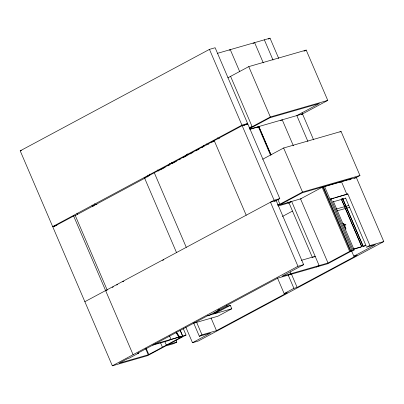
<?xml version="1.0" encoding="UTF-8"?>
<svg xmlns="http://www.w3.org/2000/svg" width="404" height="404" viewBox="0 0 404 404"><rect width="100%" height="100%" fill="white"/><g stroke="black" fill="none" stroke-linecap="round" stroke-linejoin="round"><path stroke-width="0.61" d="M56.908 225.382L52.672 226.604L20.2 150.838L209.459 49.379L215.14 47.743L247.612 123.508L243.758 125.573M229.214 50.212L230.28 49.642L239.698 71.619M253.02 43.486L254.616 42.632L263.292 62.873M268.367 39.082L270.034 38.188L278.704 58.418M227.856 77.831L248.758 66.625L306.197 50.076L327.77 100.409L301.394 114.549M304 51.252L306.197 50.076M52.672 226.604L241.935 125.144L247.612 123.508M145.622 177.78L75.265 215.539L73.639 216.009L52.899 227.129L112.337 365.812L147.581 355.656L165.665 345.96L174.119 343.526L176.78 342.097L176.038 340.37M176.518 252.561L144.556 177.992L242.158 125.669L247.839 124.033L279.8 198.601L274.503 201.444M146.728 177.189L147.834 176.593M159.221 170.488L158.141 171.069L157.646 169.912M160.302 169.912L165.16 167.306M167.862 165.857L170.018 164.701L169.529 163.549M176.452 161.252L172.149 163.559L171.655 162.408M179.144 159.807L180.219 159.232M182.911 157.787L186.678 155.772M189.754 154.121L193.056 152.353M195.809 150.879L199.106 149.106M201.859 147.632L202.959 147.041M207.802 144.445L208.883 143.869M211.58 142.42L214.282 140.971M246.733 124.624L247.839 124.033M249.43 128.164L270.332 116.963L327.77 100.409M249.702 128.624L270.104 117.685L319.433 103.475L296.824 115.589L307.914 141.456M256.995 127.528L258.858 126.533L270.988 154.838M257.555 127.452L258.883 126.74L270.988 154.969M280.629 120.655L282.224 119.796L293.365 145.793M262.681 159.237L283.633 148L341.072 131.452L359.954 175.508L354.465 178.452M339.976 132.042L341.072 131.452M84.86 301.697L274.119 200.238L279.8 198.601M112.211 287.436L113.322 286.845M116.645 285.062L117.751 284.466M122.74 281.795L123.846 281.199M162.63 260.408L163.736 259.817M277.785 205.318L302.515 192.057L359.954 175.508M291.042 201.626L288.33 203.071L287.835 201.914M185.81 327.119L192.496 342.713L198.172 341.077L383.8 241.567L356.323 177.457L322.165 187.294L300.536 198.894L328.013 263.004L349.642 251.409L352.076 250.707L324.599 186.597L323.533 187.168M340.41 182.305L341.476 181.734L346.89 194.374L335.441 197.672M348.859 180.048L351.616 178.568L302.288 192.784L279.684 204.899L301.227 198.692M282.436 216.458L292.42 211.105M329.972 199.258L347.799 193.869L369.857 245.344M346.789 194.415L347.799 193.869M344.895 206.55L346.016 206.232L346.592 207.742L345.955 206.262M346.208 206.176L348.758 205.439M345.678 208.378L346.799 208.055L363.171 246.263M346.991 207.999L349.546 207.267M344.375 225.417L345.94 224.912M313.585 257.202L315.181 256.343L301.364 260.327M112.337 365.812L297.965 266.302L303.641 264.665L276.164 200.551L270.483 202.187L297.965 266.302M303.641 264.665L282.012 276.26L328.013 263.004M230.32 305.348L227.144 306.262L213.236 313.721L216.413 312.802L230.32 305.348L231.785 308.762L217.877 316.221L193.758 323.17M288.239 275.124L290.895 273.7L290.158 271.973M176.028 332.184L179.31 336.976L170.064 339.875M180.093 330.265L182.563 336.037L178.684 337.391L181.618 336.542M183.29 328.669L186.022 335.042L182.694 336.002L180.568 337.138L181.946 336.744L148.263 354.803L119.054 363.216L127.386 358.752L129.007 358.282L138.759 353.056L137.138 353.52L208.055 315.504L209.676 315.039L219.428 309.812L217.806 310.277L277.73 278.154L327.79 263.731L352.076 250.707M168.291 344.546L186.022 335.042M316.473 266.988L319.13 265.564L291.653 201.45L288.991 202.879L312.519 257.772M352.293 251.03L354.232 250.046L333.441 201.54M193.647 322.988L199.339 336.259L201.995 334.835L216.483 330.659L287.401 292.642L284.153 293.577L277.472 277.982M192.496 342.713L210.58 333.022L199.339 336.259M284.153 293.577L293.905 288.35L297.152 287.416L357.075 255.288L353.833 256.227L351.601 251.025M353.833 256.227L375.462 244.627L366.292 247.273L368.953 245.844L383.8 241.567M217.372 53.363L270.034 38.188M20.2 150.838L21.412 150.49M249.167 127.563L252.157 126.705L230.583 76.366M249.844 129.129L302.505 113.953M249.985 129.3L258.883 126.74M144.556 177.992L145.642 177.679M96.99 204.293L95.203 204.808L94.708 203.651M94.329 205.722L92.541 206.237L92.046 205.081M277.518 204.863L279.911 204.177L277.922 199.541M278.255 205.969L289.582 202.707M330.017 199.233L334.234 198.021M341.324 199.111L343.127 198.591M333.234 201.798L345.476 198.273M336.093 209.105L344.642 206.626L345.218 208.136L344.582 206.656M336.875 210.928L345.425 208.454L361.802 246.657L353.308 249.106M105.601 290.577L107.227 290.112L75.265 215.539M342.703 223.609L343.703 223.321L345.95 229.118L343.511 223.427M344.213 225.038L343.849 225.144L345.779 224.533M363.368 246.208L365.918 245.47L362.524 246.657M353.682 249.207L360.959 247.107M214.186 313.211L217.362 312.297M207.651 315.721L231.785 308.762M154.868 344.016L179.31 336.976M178.836 337.229L179.159 337.138L178.467 336.325M152.737 345.157L168.882 340.506L171.013 339.365L169.529 335.901M176.78 342.097L166.347 345.107L164.852 341.627M179.634 336.88L176.275 332.022M176.336 333.229L176.932 334.128M177.528 335.022L178.124 335.921M345.531 197.899L366.206 246.142M342.784 198.692L345.814 205.934L342.723 198.723M346.738 208.09L363.115 246.294M345.364 208.484L361.742 246.687M302.01 112.797L313.59 139.819M264.352 39.824L273.023 60.055M330.987 198.718L353.046 250.187M323.463 186.921L350.94 251.036M322.978 187.062L350.455 251.177M322.165 187.294L349.642 251.409M248.758 66.625L270.332 116.963M283.633 148L302.515 192.057M258.398 126.876L270.498 155.111M209.459 49.379L241.935 125.144M242.158 125.669L274.119 200.238M291.456 274.129L297.152 287.416M288.214 275.063L293.905 288.35M219.195 137.32L219.69 138.476M217.569 137.789L218.064 138.946M214.236 140.637L246.198 215.211M206.222 143.869L206.722 145.026M203.566 145.294L204.06 146.45M187.607 153.848L188.102 155.005M186.719 154.323L187.219 155.479M226.659 305.126L227.144 306.262M154.308 172.761L186.269 247.334M211.04 317.953L216.483 330.659M149.268 174.094L149.763 175.25M147.894 175.139L148.389 176.296M196.556 322.139L201.995 334.835M180.219 330.23L182.694 336.002M160.464 342.577L162.443 347.198M146.071 348.162L148.793 354.515M145.536 348.445L148.263 354.803M76.977 213.155L77.472 214.312M73.639 216.009L133.083 354.692M344.501 206.298L341.35 199.116L344.501 206.298"/></g></svg>
